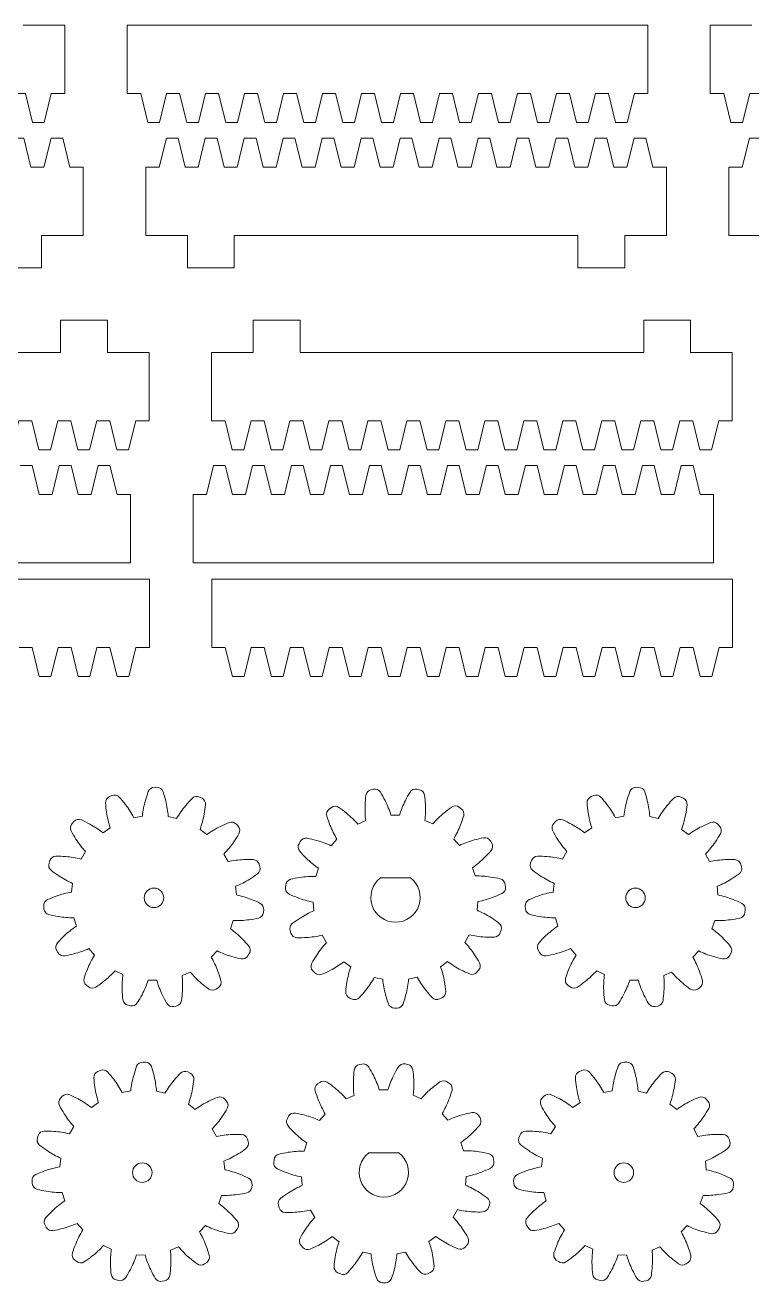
# Model space of a CAD drawing. Header units: millimetres. Extents: x 0 to 634, y 0 to 463.
# Drawn here: x 180.9 to 236.7, y 261.3 to 357.9 of the extents above; entities that cross this region are included whole.
import ezdxf

# ---------------------------------------------------------------- set-up
doc = ezdxf.new("R2010")
doc.units = ezdxf.units.MM
doc.header["$MEASUREMENT"] = 0
doc.layers.get('0').update_dxf_attribs({"linetype": 'CONTINUOUS', "lineweight": 0})

msp = doc.modelspace()

# ---------------------------------------------------------------- linework, layer by layer
for p, q in [((210.50814, 292.40311), (208.18732, 292.40311)), ((209.61202, 271.29268), (207.2912, 271.29268))]:
    msp.add_line(p, q)
for points in [[(195.89917, 296.36508, 0.04019967), (194.86147, 295.7388), (194.33118, 296.1383, 0.04019967), (194.64684, 297.30851, 0.021882), (194.74802, 298.02975, 0.31763085), (194.46155, 298.53067), (194.28089, 298.61488, 0.31763085), (193.71306, 298.51219, 0.021882), (193.22573, 297.97095, 0.04019967), (192.53247, 296.97675), (191.88553, 297.12602, 0.04019967), (191.69794, 298.32345, 0.021882), (191.49701, 299.02349, 0.31763085), (191.03157, 299.36459), (190.83228, 299.36804, 0.31763085), (190.3553, 299.04327, 0.021882), (190.13025, 298.35061, 0.04019967), (189.9013, 297.16038), (189.24959, 297.03361, 0.04019967), (188.59117, 298.05122, 0.021882), (188.12288, 298.60902, 0.31763085), (187.55894, 298.73131), (187.37548, 298.6534, 0.31763085), (187.07183, 298.16271, 0.021882), (187.14797, 297.43839, 0.04019967), (187.42292, 296.25795), (186.87911, 295.87706, 0.04019967), (185.86372, 296.53889, 0.021882), (185.20904, 296.85799, 0.31763085), (184.64412, 296.74033), (184.5082, 296.59454, 0.31763085), (184.43039, 296.02277, 0.021882), (184.79455, 295.39204, 0.04019967), (185.52586, 294.42548), (185.18399, 293.85634, 0.04019967), (183.98719, 294.04795, 0.021882), (183.25932, 294.07318, 0.31763085), (182.79109, 293.73592), (182.72623, 293.54745, 0.31763085), (182.88771, 292.99346, 0.021882), (183.47692, 292.56538, 0.04019967), (184.53814, 291.97984), (184.45732, 291.32085, 0.04019967), (183.28605, 291.00912, 0.021882), (182.61085, 290.73611, 0.31763085), (182.32028, 290.23757), (182.33767, 290.039, 0.31763085), (182.71052, 289.59859, 0.021882), (183.42291, 289.44717, 0.04019967), (184.63055, 289.34389), (184.82475, 288.709, 0.04019967), (183.88153, 287.94782, 0.021882), (183.37575, 287.42379, 0.31763085), (183.31307, 286.85016), (183.40973, 286.67584, 0.31763085), (183.92948, 286.42515, 0.021882), (184.64187, 286.57658, 0.04019967), (185.7871, 286.97342), (186.22275, 286.4724, 0.04019967), (185.67068, 285.39339, 0.021882), (185.42176, 284.70894, 0.31763085), (185.59782, 284.15941), (185.75702, 284.03948, 0.31763085), (186.3338, 284.02186, 0.021882), (186.92301, 284.44996, 0.04019967), (187.80782, 285.2783), (188.40959, 284.99779, 0.04019967), (188.34412, 283.78751, 0.021882), (188.39511, 283.061, 0.31763085), (188.77947, 282.63059), (188.97369, 282.58577, 0.31763085), (189.50776, 282.80428, 0.021882), (189.87191, 283.43501, 0.04019967), (190.34331, 284.55162), (191.00715, 284.54013, 0.04019967), (191.4396, 283.40786, 0.021882), (191.78169, 282.76489, 0.31763085), (192.30787, 282.52803), (192.50353, 282.56609, 0.31763085), (192.90256, 282.98293, 0.021882), (192.97868, 283.70724, 0.04019967), (192.95516, 284.91906), (193.56628, 285.17856, 0.04019967), (194.42188, 284.32008, 0.021882), (194.99591, 283.87183, 0.31763085), (195.57295, 283.86947), (195.73621, 283.98381, 0.31763085), (195.9312, 284.52692, 0.021882), (195.70613, 285.21957, 0.04019967), (195.19176, 286.31706), (195.64449, 286.80269, 0.04019967), (196.7753, 286.36643, 0.021882), (197.48202, 286.19042, 0.31763085), (198.01013, 286.42296), (198.11277, 286.59382, 0.31763085), (198.07, 287.16928, 0.021882), (197.58266, 287.71051, 0.04019967), (196.66637, 288.5039), (196.88244, 289.13169, 0.04019967), (198.09293, 289.19309, 0.021882), (198.81014, 289.31974, 0.31763085), (199.19801, 289.74698), (199.22228, 289.94482, 0.31763085), (198.94915, 290.45313, 0.021882), (198.2838, 290.74935, 0.04019967), (197.12403, 291.10146), (197.06608, 291.76286, 0.04019967), (198.14694, 292.31129, 0.021882), (198.75062, 292.71871, 0.31763085), (198.93119, 293.26678), (198.87289, 293.45738, 0.31763085), (198.41662, 293.81066, 0.021882), (197.68832, 293.81065, 0.04019967), (196.4856, 293.66059), (196.16364, 294.24124, 0.04019967), (196.92799, 295.18188, 0.021882), (197.31377, 295.79962, 0.31763085), (197.25581, 296.37375), (197.12502, 296.52416, 0.31763085), (196.56451, 296.66131, 0.021882)], [(202.50405, 287.8304, 0.04019967), (203.70354, 288.00436), (204.037, 287.43024, 0.04019967), (203.29153, 286.47456, 0.021882), (202.91811, 285.84927, 0.31763085), (202.98749, 285.27641), (203.12125, 285.12863, 0.31763085), (203.68437, 285.00266, 0.021882), (204.34368, 285.31208, 0.04019967), (205.36871, 285.95889), (205.90686, 285.57003, 0.04019967), (205.61454, 284.39376, 0.021882), (205.52774, 283.67065, 0.31763085), (205.82413, 283.17553), (206.00643, 283.09493, 0.31763085), (206.5721, 283.2089, 0.021882), (207.04856, 283.75974, 0.04019967), (207.72189, 284.76754), (208.37167, 284.63118, 0.04019967), (208.58306, 283.43771, 0.021882), (208.79789, 282.74181, 0.31763085), (209.27002, 282.41005), (209.46935, 282.41057, 0.31763085), (209.93976, 282.74476, 0.021882), (210.15098, 283.44177, 0.04019967), (210.3562, 284.63631), (211.00526, 284.77603, 0.04019967), (211.6838, 283.77173, 0.021882), (212.1631, 283.22336, 0.31763085), (212.72936, 283.11232), (212.91124, 283.19386, 0.31763085), (213.20506, 283.69051, 0.021882), (213.11452, 284.41316, 0.04019967), (212.81612, 285.5879), (213.35225, 285.97954, 0.04019967), (214.38061, 285.33804, 0.021882), (215.04151, 285.03204, 0.31763085), (215.60398, 285.16092), (215.73697, 285.30939, 0.31763085), (215.80338, 285.8826, 0.021882), (215.42674, 286.50595, 0.04019967), (214.67634, 287.45776), (215.00681, 288.0336, 0.04019967), (216.20719, 287.86584, 0.021882), (216.93542, 287.8551, 0.31763085), (217.39684, 288.20161), (217.45794, 288.39134, 0.31763085), (217.28547, 288.94201, 0.021882), (216.68785, 289.35827, 0.04019967), (215.61518, 289.92258), (215.68288, 290.58305, 0.04019967), (216.84771, 290.91803, 0.021882), (217.51734, 291.20442, 0.31763085), (217.79793, 291.70865), (217.77658, 291.90683, 0.31763085), (217.39505, 292.33973, 0.021882), (216.67978, 292.47694, 0.04019967), (215.47033, 292.55616), (215.26353, 293.18707, 0.04019967), (216.19141, 293.96687, 0.021882), (216.68667, 294.50086, 0.31763085), (216.73791, 295.07563), (216.6378, 295.24799, 0.31763085), (216.11317, 295.48828, 0.021882), (215.40394, 295.3227, 0.04019967), (214.26683, 294.90315), (213.82129, 295.3954, 0.04019967), (214.35178, 296.48518, 0.021882), (214.58702, 297.17445, 0.31763085), (214.40006, 297.72036), (214.2385, 297.8371, 0.31763085), (213.66149, 297.84324, 0.021882), (213.08092, 297.4035, 0.04019967), (212.21277, 296.55772), (211.60553, 296.82619, 0.04019967), (211.6469, 298.03753, 0.021882), (211.58146, 298.76289, 0.31763085), (211.18861, 299.18556), (210.99354, 299.2265, 0.31763085), (210.46392, 298.99741, 0.021882), (210.1124, 298.35955, 0.04019967), (209.66331, 297.23378), (208.99938, 297.23206, 0.04019967), (208.54448, 298.35549, 0.021882), (208.18966, 298.99153, 0.31763085), (207.65886, 299.21787), (207.464, 299.17593, 0.31763085), (207.07335, 298.75123, 0.021882), (207.01166, 298.02554, 0.04019967), (207.05929, 296.81443), (206.45346, 296.54282, 0.04019967), (205.58094, 297.3841, 0.021882), (204.99811, 297.82083, 0.31763085), (204.42113, 297.81171), (204.26018, 297.69414, 0.31763085), (204.07604, 297.14726, 0.021882), (204.31485, 296.45922, 0.04019967), (204.85097, 295.37219), (204.40799, 294.87765, 0.04019967), (203.26872, 295.29131, 0.021882), (202.55864, 295.45322, 0.31763085), (202.03526, 295.21022), (201.93604, 295.03734, 0.31763085), (201.99026, 294.46285, 0.021882), (202.48827, 293.93142, 0.04019967), (203.42017, 293.15644), (203.21664, 292.52447, 0.04019967), (202.00762, 292.43899, 0.021882), (201.29307, 292.29809, 0.31763085), (200.91377, 291.86321), (200.89345, 291.66493, 0.31763085), (201.17665, 291.16215, 0.021882), (201.84776, 290.87923, 0.04019967), (203.0143, 290.55028), (203.08541, 289.89017, 0.04019967), (202.01568, 289.32032, 0.021882), (201.42022, 288.90097, 0.31763085), (201.2506, 288.34942), (201.31268, 288.16001, 0.31763085), (201.77589, 287.81589, 0.021882)], [(232.89917, 296.36508, 0.04019967), (231.86147, 295.7388), (231.33118, 296.1383, 0.04019967), (231.64684, 297.30851, 0.021882), (231.74802, 298.02975, 0.31763085), (231.46155, 298.53067), (231.28089, 298.61488, 0.31763085), (230.71306, 298.51219, 0.021882), (230.22573, 297.97095, 0.04019967), (229.53247, 296.97675), (228.88553, 297.12602, 0.04019967), (228.69794, 298.32345, 0.021882), (228.49701, 299.02349, 0.31763085), (228.03157, 299.36459), (227.83228, 299.36804, 0.31763085), (227.3553, 299.04327, 0.021882), (227.13025, 298.35061, 0.04019967), (226.9013, 297.16038), (226.24959, 297.03361, 0.04019967), (225.59117, 298.05122, 0.021882), (225.12288, 298.60902, 0.31763085), (224.55894, 298.73131), (224.37548, 298.6534, 0.31763085), (224.07183, 298.16271, 0.021882), (224.14797, 297.43839, 0.04019967), (224.42292, 296.25795), (223.87911, 295.87706, 0.04019967), (222.86372, 296.53889, 0.021882), (222.20904, 296.85799, 0.31763085), (221.64412, 296.74033), (221.5082, 296.59454, 0.31763085), (221.43039, 296.02277, 0.021882), (221.79455, 295.39204, 0.04019967), (222.52586, 294.42548), (222.18399, 293.85634, 0.04019967), (220.98719, 294.04795, 0.021882), (220.25932, 294.07318, 0.31763085), (219.79109, 293.73592), (219.72623, 293.54745, 0.31763085), (219.88771, 292.99346, 0.021882), (220.47692, 292.56538, 0.04019967), (221.53814, 291.97984), (221.45732, 291.32085, 0.04019967), (220.28605, 291.00912, 0.021882), (219.61085, 290.73611, 0.31763085), (219.32028, 290.23757), (219.33767, 290.039, 0.31763085), (219.71052, 289.59859, 0.021882), (220.42291, 289.44717, 0.04019967), (221.63055, 289.34389), (221.82475, 288.709, 0.04019967), (220.88153, 287.94782, 0.021882), (220.37575, 287.42379, 0.31763085), (220.31307, 286.85016), (220.40973, 286.67584, 0.31763085), (220.92948, 286.42515, 0.021882), (221.64187, 286.57658, 0.04019967), (222.7871, 286.97342), (223.22275, 286.4724, 0.04019967), (222.67068, 285.39339, 0.021882), (222.42176, 284.70894, 0.31763085), (222.59782, 284.15941), (222.75702, 284.03948, 0.31763085), (223.3338, 284.02186, 0.021882), (223.92301, 284.44996, 0.04019967), (224.80782, 285.2783), (225.40959, 284.99779, 0.04019967), (225.34412, 283.78751, 0.021882), (225.39511, 283.061, 0.31763085), (225.77947, 282.63059), (225.97369, 282.58577, 0.31763085), (226.50776, 282.80428, 0.021882), (226.87191, 283.43501, 0.04019967), (227.34331, 284.55162), (228.00715, 284.54013, 0.04019967), (228.4396, 283.40786, 0.021882), (228.78169, 282.76489, 0.31763085), (229.30787, 282.52803), (229.50353, 282.56609, 0.31763085), (229.90256, 282.98293, 0.021882), (229.97868, 283.70724, 0.04019967), (229.95516, 284.91906), (230.56628, 285.17856, 0.04019967), (231.42188, 284.32008, 0.021882), (231.99591, 283.87183, 0.31763085), (232.57295, 283.86947), (232.73621, 283.98381, 0.31763085), (232.9312, 284.52692, 0.021882), (232.70613, 285.21957, 0.04019967), (232.19176, 286.31706), (232.64449, 286.80269, 0.04019967), (233.7753, 286.36643, 0.021882), (234.48202, 286.19042, 0.31763085), (235.01013, 286.42296), (235.11277, 286.59382, 0.31763085), (235.07, 287.16928, 0.021882), (234.58266, 287.71051, 0.04019967), (233.66637, 288.5039), (233.88244, 289.13169, 0.04019967), (235.09293, 289.19309, 0.021882), (235.81014, 289.31974, 0.31763085), (236.19801, 289.74698), (236.22228, 289.94482, 0.31763085), (235.94915, 290.45313, 0.021882), (235.2838, 290.74935, 0.04019967), (234.12403, 291.10146), (234.06608, 291.76286, 0.04019967), (235.14694, 292.31129, 0.021882), (235.75062, 292.71871, 0.31763085), (235.93119, 293.26678), (235.87289, 293.45738, 0.31763085), (235.41662, 293.81066, 0.021882), (234.68832, 293.81065, 0.04019967), (233.4856, 293.66059), (233.16364, 294.24124, 0.04019967), (233.92799, 295.18188, 0.021882), (234.31377, 295.79962, 0.31763085), (234.25581, 296.37375), (234.12502, 296.52416, 0.31763085), (233.56451, 296.66131, 0.021882)], [(195.00305, 275.25465, 0.04019967), (193.96535, 274.62838), (193.43506, 275.02787, 0.04019967), (193.75072, 276.19808, 0.021882), (193.8519, 276.91933, 0.31763085), (193.56543, 277.42024), (193.38477, 277.50446, 0.31763085), (192.81694, 277.40177, 0.021882), (192.32961, 276.86053, 0.04019967), (191.63635, 275.86633), (190.98941, 276.01559, 0.04019967), (190.80182, 277.21303, 0.021882), (190.60089, 277.91307, 0.31763085), (190.13545, 278.25416), (189.93616, 278.25761, 0.31763085), (189.45918, 277.93284, 0.021882), (189.23413, 277.24018, 0.04019967), (189.00518, 276.04996), (188.35346, 275.92319, 0.04019967), (187.69505, 276.9408, 0.021882), (187.22676, 277.49859, 0.31763085), (186.66282, 277.62088), (186.47935, 277.54297, 0.31763085), (186.17571, 277.05228, 0.021882), (186.25185, 276.32796, 0.04019967), (186.5268, 275.14752), (185.98299, 274.76663, 0.04019967), (184.9676, 275.42847, 0.021882), (184.31292, 275.74756, 0.31763085), (183.748, 275.62991), (183.61208, 275.48411, 0.31763085), (183.53427, 274.91234, 0.021882), (183.89843, 274.28161, 0.04019967), (184.62974, 273.31506), (184.28787, 272.74591, 0.04019967), (183.09107, 272.93753, 0.021882), (182.3632, 272.96276, 0.31763085), (181.89497, 272.6255), (181.8301, 272.43703, 0.31763085), (181.99158, 271.88304, 0.021882), (182.5808, 271.45495, 0.04019967), (183.64202, 270.86942), (183.5612, 270.21042, 0.04019967), (182.38993, 269.89869, 0.021882), (181.71473, 269.62569, 0.31763085), (181.42415, 269.12714), (181.44155, 268.92858, 0.31763085), (181.8144, 268.48816, 0.021882), (182.52679, 268.33675, 0.04019967), (183.73443, 268.23347), (183.92863, 267.59857, 0.04019967), (182.98541, 266.83739, 0.021882), (182.47962, 266.31336, 0.31763085), (182.41695, 265.73973), (182.51361, 265.56541, 0.31763085), (183.03335, 265.31472, 0.021882), (183.74574, 265.46616, 0.04019967), (184.89098, 265.86299), (185.32663, 265.36197, 0.04019967), (184.77456, 264.28296, 0.021882), (184.52564, 263.59852, 0.31763085), (184.7017, 263.04899), (184.8609, 262.92905, 0.31763085), (185.43768, 262.91144, 0.021882), (186.02689, 263.33953, 0.04019967), (186.9117, 264.16787), (187.51347, 263.88736, 0.04019967), (187.448, 262.67709, 0.021882), (187.49899, 261.95057, 0.31763085), (187.88335, 261.52016), (188.07757, 261.47535, 0.31763085), (188.61164, 261.69385, 0.021882), (188.97579, 262.32459, 0.04019967), (189.44719, 263.4412), (190.11103, 263.4297, 0.04019967), (190.54348, 262.29743, 0.021882), (190.88557, 261.65447, 0.31763085), (191.41175, 261.4176), (191.60741, 261.45566, 0.31763085), (192.00644, 261.8725, 0.021882), (192.08256, 262.59682, 0.04019967), (192.05904, 263.80863), (192.67016, 264.06813, 0.04019967), (193.52576, 263.20965, 0.021882), (194.09979, 262.76141, 0.31763085), (194.67683, 262.75904), (194.84009, 262.87339, 0.31763085), (195.03508, 263.41649, 0.021882), (194.81001, 264.10915, 0.04019967), (194.29564, 265.20663), (194.74837, 265.69226, 0.04019967), (195.87918, 265.256, 0.021882), (196.5859, 265.07999, 0.31763085), (197.11401, 265.31253), (197.21665, 265.4834, 0.31763085), (197.17388, 266.05885, 0.021882), (196.68654, 266.60009, 0.04019967), (195.77025, 267.39347), (195.98632, 268.02126, 0.04019967), (197.19681, 268.08266, 0.021882), (197.91402, 268.20931, 0.31763085), (198.30189, 268.63655), (198.32616, 268.83439, 0.31763085), (198.05302, 269.3427, 0.021882), (197.38768, 269.63892, 0.04019967), (196.22791, 269.99103), (196.16996, 270.65243, 0.04019967), (197.25082, 271.20087, 0.021882), (197.8545, 271.60829, 0.31763085), (198.03507, 272.15635), (197.97677, 272.34696, 0.31763085), (197.5205, 272.70023, 0.021882), (196.7922, 272.70022, 0.04019967), (195.58948, 272.55016), (195.26752, 273.13081, 0.04019967), (196.03186, 274.07146, 0.021882), (196.41765, 274.6892, 0.31763085), (196.35969, 275.26332), (196.2289, 275.41374, 0.31763085), (195.66839, 275.55089, 0.021882)], [(201.60793, 266.71997, 0.04019967), (202.80742, 266.89394), (203.14088, 266.31981, 0.04019967), (202.3954, 265.36414, 0.021882), (202.02199, 264.73884, 0.31763085), (202.09137, 264.16598), (202.22513, 264.0182, 0.31763085), (202.78825, 263.89224, 0.021882), (203.44756, 264.20166, 0.04019967), (204.47259, 264.84846), (205.01074, 264.4596, 0.04019967), (204.71842, 263.28334, 0.021882), (204.63162, 262.56022, 0.31763085), (204.928, 262.06511), (205.1103, 261.98451, 0.31763085), (205.67598, 262.09848, 0.021882), (206.15244, 262.64931, 0.04019967), (206.82577, 263.65711), (207.47555, 263.52075, 0.04019967), (207.68694, 262.32729, 0.021882), (207.90176, 261.63138, 0.31763085), (208.3739, 261.29963), (208.57323, 261.30014, 0.31763085), (209.04364, 261.63434, 0.021882), (209.25486, 262.33134, 0.04019967), (209.46007, 263.52589), (210.10914, 263.6656, 0.04019967), (210.78768, 262.6613, 0.021882), (211.26698, 262.11294, 0.31763085), (211.83324, 262.0019), (212.01512, 262.08344, 0.31763085), (212.30894, 262.58008, 0.021882), (212.2184, 263.30274, 0.04019967), (211.92, 264.47747), (212.45613, 264.86911, 0.04019967), (213.48449, 264.22762, 0.021882), (214.14539, 263.92161, 0.31763085), (214.70786, 264.05049), (214.84085, 264.19896, 0.31763085), (214.90726, 264.77217, 0.021882), (214.53062, 265.39552, 0.04019967), (213.78021, 266.34733), (214.11069, 266.92317, 0.04019967), (215.31107, 266.75541, 0.021882), (216.0393, 266.74468, 0.31763085), (216.50072, 267.09119), (216.56182, 267.28091, 0.31763085), (216.38935, 267.83158, 0.021882), (215.79173, 268.24785, 0.04019967), (214.71906, 268.81215), (214.78675, 269.47262, 0.04019967), (215.95158, 269.8076, 0.021882), (216.62122, 270.09399, 0.31763085), (216.90181, 270.59822), (216.88046, 270.7964, 0.31763085), (216.49892, 271.22931, 0.021882), (215.78366, 271.36651, 0.04019967), (214.57421, 271.44574), (214.36741, 272.07664, 0.04019967), (215.29529, 272.85644, 0.021882), (215.79055, 273.39044, 0.31763085), (215.84179, 273.9652), (215.74168, 274.13756, 0.31763085), (215.21705, 274.37785, 0.021882), (214.50781, 274.21227, 0.04019967), (213.37071, 273.79272), (212.92517, 274.28497, 0.04019967), (213.45566, 275.37475, 0.021882), (213.6909, 276.06402, 0.31763085), (213.50394, 276.60994), (213.34238, 276.72668, 0.31763085), (212.76537, 276.73281, 0.021882), (212.1848, 276.29307, 0.04019967), (211.31664, 275.44729), (210.70941, 275.71577, 0.04019967), (210.75078, 276.9271, 0.021882), (210.68534, 277.65246, 0.31763085), (210.29249, 278.07513), (210.09742, 278.11607, 0.31763085), (209.5678, 277.88698, 0.021882), (209.21628, 277.24912, 0.04019967), (208.76719, 276.12335), (208.10326, 276.12163, 0.04019967), (207.64836, 277.24507, 0.021882), (207.29354, 277.8811, 0.31763085), (206.76274, 278.10745), (206.56788, 278.0655, 0.31763085), (206.17723, 277.6408, 0.021882), (206.11554, 276.91511, 0.04019967), (206.16317, 275.70401), (205.55734, 275.43239, 0.04019967), (204.68482, 276.27367, 0.021882), (204.10199, 276.7104, 0.31763085), (203.52501, 276.70129), (203.36406, 276.58371, 0.31763085), (203.17992, 276.03683, 0.021882), (203.41873, 275.34879, 0.04019967), (203.95485, 274.26177), (203.51186, 273.76722, 0.04019967), (202.3726, 274.18089, 0.021882), (201.66252, 274.3428, 0.31763085), (201.13914, 274.09979), (201.03992, 273.92692, 0.31763085), (201.09414, 273.35242, 0.021882), (201.59215, 272.821, 0.04019967), (202.52405, 272.04601), (202.32052, 271.41404, 0.04019967), (201.11149, 271.32856, 0.021882), (200.39695, 271.18766, 0.31763085), (200.01765, 270.75278), (199.99733, 270.5545, 0.31763085), (200.28053, 270.05173, 0.021882), (200.95163, 269.76881, 0.04019967), (202.11818, 269.43986), (202.18929, 268.77974, 0.04019967), (201.11956, 268.2099, 0.021882), (200.5241, 267.79054, 0.31763085), (200.35448, 267.23899), (200.41656, 267.04959, 0.31763085), (200.87977, 266.70547, 0.021882)], [(232.00305, 275.25465, 0.04019967), (230.96535, 274.62838), (230.43506, 275.02787, 0.04019967), (230.75072, 276.19808, 0.021882), (230.8519, 276.91933, 0.31763085), (230.56543, 277.42024), (230.38477, 277.50446, 0.31763085), (229.81694, 277.40177, 0.021882), (229.32961, 276.86053, 0.04019967), (228.63635, 275.86633), (227.98941, 276.01559, 0.04019967), (227.80182, 277.21303, 0.021882), (227.60089, 277.91307, 0.31763085), (227.13545, 278.25416), (226.93616, 278.25761, 0.31763085), (226.45918, 277.93284, 0.021882), (226.23413, 277.24018, 0.04019967), (226.00518, 276.04996), (225.35346, 275.92319, 0.04019967), (224.69505, 276.9408, 0.021882), (224.22676, 277.49859, 0.31763085), (223.66282, 277.62088), (223.47935, 277.54297, 0.31763085), (223.17571, 277.05228, 0.021882), (223.25185, 276.32796, 0.04019967), (223.5268, 275.14752), (222.98299, 274.76663, 0.04019967), (221.9676, 275.42847, 0.021882), (221.31292, 275.74756, 0.31763085), (220.748, 275.62991), (220.61208, 275.48411, 0.31763085), (220.53427, 274.91234, 0.021882), (220.89843, 274.28161, 0.04019967), (221.62974, 273.31506), (221.28787, 272.74591, 0.04019967), (220.09107, 272.93753, 0.021882), (219.3632, 272.96276, 0.31763085), (218.89497, 272.6255), (218.8301, 272.43703, 0.31763085), (218.99158, 271.88304, 0.021882), (219.5808, 271.45495, 0.04019967), (220.64202, 270.86942), (220.5612, 270.21042, 0.04019967), (219.38993, 269.89869, 0.021882), (218.71473, 269.62569, 0.31763085), (218.42415, 269.12714), (218.44155, 268.92858, 0.31763085), (218.8144, 268.48816, 0.021882), (219.52679, 268.33675, 0.04019967), (220.73443, 268.23347), (220.92863, 267.59857, 0.04019967), (219.98541, 266.83739, 0.021882), (219.47962, 266.31336, 0.31763085), (219.41695, 265.73973), (219.51361, 265.56541, 0.31763085), (220.03335, 265.31472, 0.021882), (220.74574, 265.46616, 0.04019967), (221.89098, 265.86299), (222.32663, 265.36197, 0.04019967), (221.77456, 264.28296, 0.021882), (221.52564, 263.59852, 0.31763085), (221.7017, 263.04899), (221.8609, 262.92905, 0.31763085), (222.43768, 262.91144, 0.021882), (223.02689, 263.33953, 0.04019967), (223.9117, 264.16787), (224.51347, 263.88736, 0.04019967), (224.448, 262.67709, 0.021882), (224.49899, 261.95057, 0.31763085), (224.88335, 261.52016), (225.07757, 261.47535, 0.31763085), (225.61164, 261.69385, 0.021882), (225.97579, 262.32459, 0.04019967), (226.44719, 263.4412), (227.11103, 263.4297, 0.04019967), (227.54348, 262.29743, 0.021882), (227.88557, 261.65447, 0.31763085), (228.41175, 261.4176), (228.60741, 261.45566, 0.31763085), (229.00644, 261.8725, 0.021882), (229.08256, 262.59682, 0.04019967), (229.05904, 263.80863), (229.67016, 264.06813, 0.04019967), (230.52576, 263.20965, 0.021882), (231.09979, 262.76141, 0.31763085), (231.67683, 262.75904), (231.84009, 262.87339, 0.31763085), (232.03508, 263.41649, 0.021882), (231.81001, 264.10915, 0.04019967), (231.29564, 265.20663), (231.74837, 265.69226, 0.04019967), (232.87918, 265.256, 0.021882), (233.5859, 265.07999, 0.31763085), (234.11401, 265.31253), (234.21665, 265.4834, 0.31763085), (234.17388, 266.05885, 0.021882), (233.68654, 266.60009, 0.04019967), (232.77025, 267.39347), (232.98632, 268.02126, 0.04019967), (234.19681, 268.08266, 0.021882), (234.91402, 268.20931, 0.31763085), (235.30189, 268.63655), (235.32616, 268.83439, 0.31763085), (235.05302, 269.3427, 0.021882), (234.38768, 269.63892, 0.04019967), (233.22791, 269.99103), (233.16996, 270.65243, 0.04019967), (234.25082, 271.20087, 0.021882), (234.8545, 271.60829, 0.31763085), (235.03507, 272.15635), (234.97677, 272.34696, 0.31763085), (234.5205, 272.70023, 0.021882), (233.7922, 272.70022, 0.04019967), (232.58948, 272.55016), (232.26752, 273.13081, 0.04019967), (233.03186, 274.07146, 0.021882), (233.41765, 274.6892, 0.31763085), (233.35969, 275.26332), (233.2289, 275.41374, 0.31763085), (232.66839, 275.55089, 0.021882)]]:
    msp.add_lwpolyline(points, format="xyb", close=True)
at = {"linetype": 'Continuous'}
for points in [[(180.73471, 357.91698, 0), (183.93471, 357.91698, 0), (183.93471, 352.66698, 0), (182.90121, 352.66698, 0), (182.3538, 350.44354, 0), (181.4538, 350.44354, 0), (180.90639, 352.66698, 0), (179.90636, 352.66698, 0)], [(237.56311, 352.66698, 0), (236.56308, 352.66698, 0), (236.01567, 350.44354, 0), (235.11567, 350.44354, 0), (234.56826, 352.66698, 0), (233.53471, 352.66698, 0), (233.53471, 357.91698, 0), (236.73471, 357.91698, 0)], [(178.56019, 339.2672, 0), (182.16019, 339.2672, 0), (182.16019, 341.7672, 0), (185.36019, 341.7672, 0), (185.36019, 347.0172, 0), (184.32664, 347.0172, 0), (183.77923, 349.24064, 0), (182.87923, 349.24064, 0), (182.33182, 347.0172, 0), (181.33179, 347.0172, 0), (180.78438, 349.24064, 0), (179.88438, 349.24064, 0)], [(194.73594, 349.24064, 0), (194.18853, 347.0172, 0), (193.18851, 347.0172, 0), (192.6411, 349.24064, 0), (191.7411, 349.24064, 0), (191.19369, 347.0172, 0), (190.16019, 347.0172, 0), (190.16019, 341.7672, 0), (193.36019, 341.7672, 0)], [(200.72563, 349.24064, 0), (200.17822, 347.0172, 0), (199.17819, 347.0172, 0), (198.63079, 349.24064, 0), (197.73079, 349.24064, 0), (197.18338, 347.0172, 0), (196.18335, 347.0172, 0), (195.63594, 349.24064, 0), (194.73594, 349.24064, 0)], [(206.71532, 349.24064, 0), (206.16791, 347.0172, 0), (205.16788, 347.0172, 0), (204.62047, 349.24064, 0), (203.72047, 349.24064, 0), (203.17307, 347.0172, 0), (202.17304, 347.0172, 0), (201.62563, 349.24064, 0), (200.72563, 349.24064, 0)], [(212.70501, 349.24064, 0), (212.1576, 347.0172, 0), (211.15757, 347.0172, 0), (210.61016, 349.24064, 0), (209.71016, 349.24064, 0), (209.16276, 347.0172, 0), (208.16273, 347.0172, 0), (207.61532, 349.24064, 0), (206.71532, 349.24064, 0)], [(218.6947, 349.24064, 0), (218.14729, 347.0172, 0), (217.14726, 347.0172, 0), (216.59985, 349.24064, 0), (215.69985, 349.24064, 0), (215.15244, 347.0172, 0), (214.15242, 347.0172, 0), (213.60501, 349.24064, 0), (212.70501, 349.24064, 0)], [(224.68438, 349.24064, 0), (224.13698, 347.0172, 0), (223.13695, 347.0172, 0), (222.58954, 349.24064, 0), (221.68954, 349.24064, 0), (221.14213, 347.0172, 0), (220.1421, 347.0172, 0), (219.5947, 349.24064, 0), (218.6947, 349.24064, 0)], [(223.36019, 339.2672, 0), (226.96019, 339.2672, 0), (226.96019, 341.7672, 0), (230.16019, 341.7672, 0), (230.16019, 347.0172, 0), (229.12664, 347.0172, 0), (228.57923, 349.24064, 0), (227.67923, 349.24064, 0), (227.13182, 347.0172, 0), (226.13179, 347.0172, 0), (225.58438, 349.24064, 0), (224.68438, 349.24064, 0)], [(239.53594, 349.24064, 0), (238.98853, 347.0172, 0), (237.98851, 347.0172, 0), (237.4411, 349.24064, 0), (236.5411, 349.24064, 0), (235.99369, 347.0172, 0), (234.96019, 347.0172, 0), (234.96019, 341.7672, 0), (238.16019, 341.7672, 0)], [(193.36019, 341.7672, 0), (193.36019, 339.2672, 0), (196.96019, 339.2672, 0), (196.96019, 341.7672, 0), (223.36019, 341.7672, 0), (223.36019, 339.2672, 0), (223.36019, 341.7672, 0)], [(153.61729, 332.76516, 0), (153.61729, 335.26516, 0), (157.21729, 335.26516, 0), (157.21729, 332.76516, 0), (183.61729, 332.76516, 0), (183.61729, 335.26516, 0), (183.61729, 332.76516, 0)], [(183.61729, 335.26516, 0), (187.21729, 335.26516, 0), (187.21729, 332.76516, 0), (190.41729, 332.76516, 0), (190.41729, 327.51516, 0), (189.38374, 327.51516, 0), (188.83634, 325.29171, 0), (187.93634, 325.29171, 0), (187.38893, 327.51516, 0), (186.3889, 327.51516, 0), (185.84149, 325.29171, 0), (184.94149, 325.29171, 0)], [(198.41729, 332.76516, 0), (198.41729, 335.26516, 0), (202.01729, 335.26516, 0), (202.01729, 332.76516, 0), (228.41729, 332.76516, 0), (228.41729, 335.26516, 0), (228.41729, 332.76516, 0)], [(228.41729, 335.26516, 0), (232.01729, 335.26516, 0), (232.01729, 332.76516, 0), (235.21729, 332.76516, 0), (235.21729, 327.51516, 0), (234.18374, 327.51516, 0), (233.63634, 325.29171, 0), (232.73634, 325.29171, 0), (232.18893, 327.51516, 0), (231.1889, 327.51516, 0), (230.64149, 325.29171, 0), (229.74149, 325.29171, 0)], [(199.79305, 325.29171, 0), (199.24564, 327.51516, 0), (198.24561, 327.51516, 0), (197.6982, 325.29171, 0), (196.7982, 325.29171, 0), (196.2508, 327.51516, 0), (195.21729, 327.51516, 0), (195.21729, 332.76516, 0), (198.41729, 332.76516, 0)], [(184.94149, 325.29171, 0), (184.39408, 327.51516, 0), (183.39406, 327.51516, 0), (182.84665, 325.29171, 0), (181.94665, 325.29171, 0), (181.39924, 327.51516, 0), (180.39921, 327.51516, 0), (179.8518, 325.29171, 0), (178.9518, 325.29171, 0)], [(205.78274, 325.29171, 0), (205.23533, 327.51516, 0), (204.2353, 327.51516, 0), (203.68789, 325.29171, 0), (202.78789, 325.29171, 0), (202.24049, 327.51516, 0), (201.24046, 327.51516, 0), (200.69305, 325.29171, 0), (199.79305, 325.29171, 0)], [(211.77243, 325.29171, 0), (211.22502, 327.51516, 0), (210.22499, 327.51516, 0), (209.67758, 325.29171, 0), (208.77758, 325.29171, 0), (208.23017, 327.51516, 0), (207.23015, 327.51516, 0), (206.68274, 325.29171, 0), (205.78274, 325.29171, 0)], [(217.76211, 325.29171, 0), (217.21471, 327.51516, 0), (216.21468, 327.51516, 0), (215.66727, 325.29171, 0), (214.76727, 325.29171, 0), (214.21986, 327.51516, 0), (213.21983, 327.51516, 0), (212.67243, 325.29171, 0), (211.77243, 325.29171, 0)], [(223.7518, 325.29171, 0), (223.20439, 327.51516, 0), (222.20437, 327.51516, 0), (221.65696, 325.29171, 0), (220.75696, 325.29171, 0), (220.20955, 327.51516, 0), (219.20952, 327.51516, 0), (218.66211, 325.29171, 0), (217.76211, 325.29171, 0)], [(229.74149, 325.29171, 0), (229.19408, 327.51516, 0), (228.19406, 327.51516, 0), (227.64665, 325.29171, 0), (226.74665, 325.29171, 0), (226.19924, 327.51516, 0), (225.19921, 327.51516, 0), (224.6518, 325.29171, 0), (223.7518, 325.29171, 0)], [(155.79182, 316.61537, 0), (182.19182, 316.61537, 0), (185.79182, 316.61537, 0), (188.99182, 316.61537, 0), (188.99182, 321.86537, 0), (187.95832, 321.86537, 0), (187.41091, 324.08882, 0), (186.51091, 324.08882, 0), (185.9635, 321.86537, 0), (184.96347, 321.86537, 0), (184.41606, 324.08882, 0), (183.51606, 324.08882, 0), (182.96865, 321.86537, 0), (181.96863, 321.86537, 0), (181.42122, 324.08882, 0), (180.52122, 324.08882, 0)], [(180.42119, 310.11532, 0), (181.42122, 310.11532, 0), (181.96863, 307.89188, 0), (182.86863, 307.89188, 0), (183.41604, 310.11532, 0), (184.41606, 310.11532, 0), (184.96347, 307.89188, 0), (185.86347, 307.89188, 0), (186.41088, 310.11532, 0), (187.41091, 310.11532, 0), (187.95832, 307.89188, 0), (188.85832, 307.89188, 0), (189.40572, 310.11532, 0), (190.43927, 310.11532, 0), (190.43927, 315.36532, 0), (187.23927, 315.36532, 0), (183.63927, 315.36532, 0), (157.23927, 315.36532, 0)]]:
    msp.add_polyline3d(points, dxfattribs=at)
for points in [[(225.53471, 357.91698, 0), (228.73471, 357.91698, 0), (228.73471, 352.66698, 0), (227.70121, 352.66698, 0), (227.1538, 350.44354, 0), (226.2538, 350.44354, 0), (225.70639, 352.66698, 0), (224.70636, 352.66698, 0), (224.15896, 350.44354, 0), (223.25896, 350.44354, 0), (222.71155, 352.66698, 0), (221.71152, 352.66698, 0), (221.16411, 350.44354, 0), (220.26411, 350.44354, 0), (219.7167, 352.66698, 0), (218.71668, 352.66698, 0), (218.16927, 350.44354, 0), (217.26927, 350.44354, 0), (216.72186, 352.66698, 0), (215.72183, 352.66698, 0), (215.17442, 350.44354, 0), (214.27442, 350.44354, 0), (213.72702, 352.66698, 0), (212.72699, 352.66698, 0), (212.17958, 350.44354, 0), (211.27958, 350.44354, 0), (210.73217, 352.66698, 0), (209.73214, 352.66698, 0), (209.18474, 350.44354, 0), (208.28474, 350.44354, 0), (207.73733, 352.66698, 0), (206.7373, 352.66698, 0), (206.18989, 350.44354, 0), (205.28989, 350.44354, 0), (204.74248, 352.66698, 0), (203.74246, 352.66698, 0), (203.19505, 350.44354, 0), (202.29505, 350.44354, 0), (201.74764, 352.66698, 0), (200.74761, 352.66698, 0), (200.2002, 350.44354, 0), (199.3002, 350.44354, 0), (198.75279, 352.66698, 0), (197.75277, 352.66698, 0), (197.20536, 350.44354, 0), (196.30536, 350.44354, 0), (195.75795, 352.66698, 0), (194.75792, 352.66698, 0), (194.21051, 350.44354, 0), (193.31051, 350.44354, 0), (192.76311, 352.66698, 0), (191.76308, 352.66698, 0), (191.21567, 350.44354, 0), (190.31567, 350.44354, 0), (189.76826, 352.66698, 0), (188.73471, 352.66698, 0), (188.73471, 357.91698, 0), (191.93471, 357.91698, 0), (195.53471, 357.91698, 0), (221.93471, 357.91698, 0)], [(230.59182, 316.61537, 0), (233.79182, 316.61537, 0), (233.79182, 321.86537, 0), (232.75832, 321.86537, 0), (232.21091, 324.08882, 0), (231.31091, 324.08882, 0), (230.7635, 321.86537, 0), (229.76347, 321.86537, 0), (229.21606, 324.08882, 0), (228.31606, 324.08882, 0), (227.76865, 321.86537, 0), (226.76863, 321.86537, 0), (226.22122, 324.08882, 0), (225.32122, 324.08882, 0), (224.77381, 321.86537, 0), (223.77378, 321.86537, 0), (223.22637, 324.08882, 0), (222.32637, 324.08882, 0), (221.77897, 321.86537, 0), (220.77894, 321.86537, 0), (220.23153, 324.08882, 0), (219.33153, 324.08882, 0), (218.78412, 321.86537, 0), (217.78409, 321.86537, 0), (217.23669, 324.08882, 0), (216.33669, 324.08882, 0), (215.78928, 321.86537, 0), (214.78925, 321.86537, 0), (214.24184, 324.08882, 0), (213.34184, 324.08882, 0), (212.79443, 321.86537, 0), (211.79441, 321.86537, 0), (211.247, 324.08882, 0), (210.347, 324.08882, 0), (209.79959, 321.86537, 0), (208.79956, 321.86537, 0), (208.25215, 324.08882, 0), (207.35215, 324.08882, 0), (206.80475, 321.86537, 0), (205.80472, 321.86537, 0), (205.25731, 324.08882, 0), (204.35731, 324.08882, 0), (203.8099, 321.86537, 0), (202.80987, 321.86537, 0), (202.26247, 324.08882, 0), (201.36247, 324.08882, 0), (200.81506, 321.86537, 0), (199.81503, 321.86537, 0), (199.26762, 324.08882, 0), (198.36762, 324.08882, 0), (197.82021, 321.86537, 0), (196.82019, 321.86537, 0), (196.27278, 324.08882, 0), (195.37278, 324.08882, 0), (194.82537, 321.86537, 0), (193.79182, 321.86537, 0), (193.79182, 316.61537, 0), (196.99182, 316.61537, 0), (200.59182, 316.61537, 0), (226.99182, 316.61537, 0)], [(198.43927, 315.36532, 0), (195.23927, 315.36532, 0), (195.23927, 310.11532, 0), (196.27278, 310.11532, 0), (196.82019, 307.89188, 0), (197.72019, 307.89188, 0), (198.26759, 310.11532, 0), (199.26762, 310.11532, 0), (199.81503, 307.89188, 0), (200.71503, 307.89188, 0), (201.26244, 310.11532, 0), (202.26247, 310.11532, 0), (202.80987, 307.89188, 0), (203.70987, 307.89188, 0), (204.25728, 310.11532, 0), (205.25731, 310.11532, 0), (205.80472, 307.89188, 0), (206.70472, 307.89188, 0), (207.25213, 310.11532, 0), (208.25215, 310.11532, 0), (208.79956, 307.89188, 0), (209.69956, 307.89188, 0), (210.24697, 310.11532, 0), (211.247, 310.11532, 0), (211.79441, 307.89188, 0), (212.69441, 307.89188, 0), (213.24181, 310.11532, 0), (214.24184, 310.11532, 0), (214.78925, 307.89188, 0), (215.68925, 307.89188, 0), (216.23666, 310.11532, 0), (217.23669, 310.11532, 0), (217.78409, 307.89188, 0), (218.68409, 307.89188, 0), (219.2315, 310.11532, 0), (220.23153, 310.11532, 0), (220.77894, 307.89188, 0), (221.67894, 307.89188, 0), (222.22635, 310.11532, 0), (223.22637, 310.11532, 0), (223.77378, 307.89188, 0), (224.67378, 307.89188, 0), (225.22119, 310.11532, 0), (226.22122, 310.11532, 0), (226.76863, 307.89188, 0), (227.66863, 307.89188, 0), (228.21604, 310.11532, 0), (229.21606, 310.11532, 0), (229.76347, 307.89188, 0), (230.66347, 307.89188, 0), (231.21088, 310.11532, 0), (232.21091, 310.11532, 0), (232.75832, 307.89188, 0), (233.65832, 307.89188, 0), (234.20572, 310.11532, 0), (235.23927, 310.11532, 0), (235.23927, 315.36532, 0), (232.03927, 315.36532, 0), (228.43927, 315.36532, 0), (202.03927, 315.36532, 0)]]:
    msp.add_polyline3d(points, close=True, dxfattribs=at)
for centre in [(190.78493, 290.87923), (227.78493, 290.87923), (189.8888, 269.76881), (226.8888, 269.76881)]:
    msp.add_circle(centre, 0.75)
for centre in [(209.34773, 290.89863), (208.45161, 269.78821)]:
    msp.add_arc(centre, 1.9, 127.6431625, 52.3568375)

doc.saveas('drawing.dxf')
